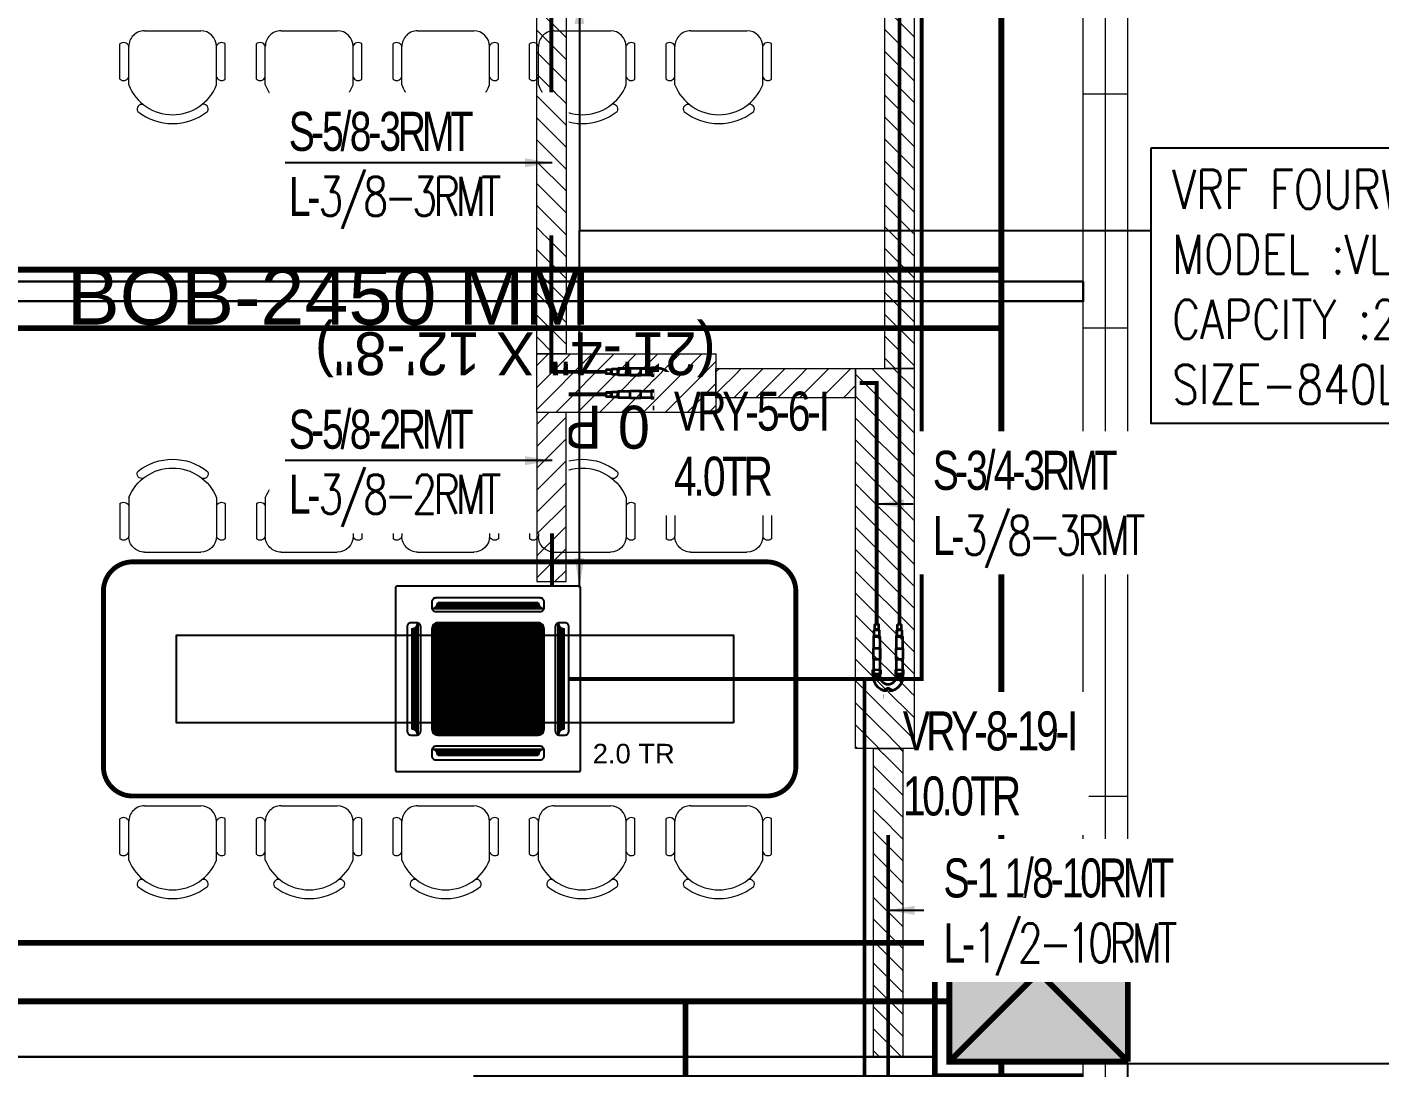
# Model space of a CAD drawing. Header units: millimetres. Extents: x 148480 to 578986, y 39883 to 155062.
# Drawn here: x 243774 to 250709, y 91460 to 96793 of the extents above; entities that cross this region are included whole.
import ezdxf

# ---------------------------------------------------------------- set-up
doc = ezdxf.new("R2010")
doc.units = ezdxf.units.MM
for name, pattern in [('CENTER', [2, 1.25, -0.25, 0.25, -0.25]), ('CONTINOUS', [0]), ('HIDDEN', [0.375, 0.25, -0.125])]:
    doc.linetypes.add(name, pattern=pattern)
for name, color, linetype in [('001-TEXT', 250, 'Continuous'), ('AC-RA-DIFFUSER', 6, 'Continuous'), ('CEN', 252, 'CENTER'), ('Hatch 01_UC', 7, 'Continuous'), ('HVAC TEXT', 7, 'Continuous'), ('I - MODULAR', 44, 'Continuous'), ('Layer2', 4, 'Continuous'), ('Layer4', 6, 'Continuous'), ('M HVAC DRAIN PIPE', 30, 'Continuous'), ('M-HVAC SPIRAL DUCT', 4, 'Continuous'), ('M-HVAC VRV PIPE', 4, 'Continuous'), ('M-HVAC-SUPPLY AIR DUCT', 4, 'Continuous'), ('M-HVAC-TEXT', 7, 'Continuous'), ('PCE-HVACTEXT', 7, 'Continuous')]:
    doc.layers.add(name, color=color, linetype=linetype)
for name, color, linetype, lineweight in [('AI-FURN', 7, 'Continuous', 20), ('CB-AC CABLE TRAY', 213, 'Continuous', 15), ('I-PART-GYP', 6, 'Continuous', 30), ('ID-FURNITURE', 54, 'Continuous', 15), ('M-HVAC-CASSETTE UNIT', 7, 'Continuous', 18), ('P-PIPE-IDEN', 7, 'Continuous', 9), ('vrv text', 90, 'Continuous', 30)]:
    doc.layers.add(name, color=color, linetype=linetype, lineweight=lineweight)
doc.layers.add('glass', color=7, linetype='Continuous', lineweight=0, true_color=0x0000d6)
doc.styles.add('Arial_2', font='arial.ttf', dxfattribs={"height": 75})
doc.styles.add('Arial_3', font='arial.ttf', dxfattribs={"height": 20.669291})
doc.styles.add('Herbalife_Third Floor - Furniture Layout - 210201$0$CG', font='GOTHIC.TTF')
doc.styles.add('R', font='romans.shx')
doc.styles.add('ROMAND', font='romand__.ttf')
doc.styles.add('romans', font='stylu.ttf', dxfattribs={"height": 125})
doc.styles.add('rs', font='romans.shx', dxfattribs={"width": 0.75})
doc.styles.add('VIJETH', font='swiss.ttf')
doc.dimstyles.new('GLAZ ALU', dxfattribs={"dimscale": 100, "dimtxt": 2, "dimasz": 1.4, "dimexe": 0.8, "dimexo": 0.8, "dimgap": 0.75, "dimtad": 1, "dimdec": 0, "dimzin": 0, "dimdsep": 46, "dimtxsty": 'rs', "dimcen": 0.09, "dimclrd": 8, "dimclre": 8, "dimclrt": 2, "dimadec": 0, "dimazin": 0, "dimtfac": 1, "dimtdec": 0, "dimtmove": 0, "dimatfit": 3, "dimfxl": 1, "dimtolj": 1, "dimtzin": 0, "dimarcsym": 0})
doc.dimstyles.new('Vayucon', dxfattribs={"dimtxt": 200, "dimasz": 150, "dimexe": 0, "dimexo": 0, "dimgap": 9e-05, "dimtad": 1, "dimdec": 0, "dimrnd": 5, "dimzin": 0, "dimdsep": 46, "dimtxsty": 'ROMAND', "dimcen": 90, "dimclrd": 42, "dimclre": 8, "dimclrt": 7, "dimadec": 0, "dimazin": 0, "dimtfac": 1, "dimtdec": 0, "dimtofl": 0, "dimtmove": 1, "dimatfit": 0, "dimfxl": 1, "dimtolj": 1, "dimtzin": 0, "dimarcsym": 0})

# ---------------------------------------------------------------- blocks, each defined once
blk = doc.blocks.new('CHAIR 13')
at = {"layer": 'ID-FURNITURE', "color": 8}
for p, q in [((-277.9, 225), (-81, 225)), ((-248.5, 270), (-67.5, 270)), ((0, 144), (0, -144)), ((-277.9, -225), (-81, -225)), ((-248.5, -270), (-67.5, -270))]:
    blk.add_line(p, q, dxfattribs=at)
for centre, radius, start, end in [((-188.7, 0), 242, 111.63139, 248.36861), ((-226.6, 251.5), 28.6, 139.80348, 247.85849), ((-81, 144), 81, 360, 90), ((-89.4, 251.5), 28.6, 292.14151, 40.19652), ((-188.7, 0), 287, 141.456, 218.544), ((-401.1, 158.4), 23.7, 339.0298, 121.3377), ((-400.8, -158.6), 23.7, 238.6623, 20.9702), ((-81, -144), 81, 270, 360), ((-226.6, -251.5), 28.6, 112.14151, 220.19652), ((-89.4, -251.5), 28.6, 319.80348, 67.85849)]:
    blk.add_arc(centre, radius, start, end, dxfattribs=at)
blk = doc.blocks.new('*U185')
at = {"layer": 'AI-FURN', "rotation": 90}
blk.add_blockref('CHAIR 13', (4.7, 0), dxfattribs=at)
blk = doc.blocks.new('GFC1')
at = {"layer": 'Hatch 01_UC', "linetype": 'Continuous'}
h = blk.add_hatch(color=8, dxfattribs=at)
h.dxf.hatch_style = 1
h.paths.add_polyline_path([(322049.7, 92478.3), (321134.7, 92478.3), (321134.7, 93393.3), (322049.7, 93393.3)])
at = {"layer": 'CEN', "color": 8, "linetype": 'HIDDEN', "lineweight": 0, "ltscale": 1500}
for p, q in [((321400.9, 93394.2), (321400.9, 99820.7)), ((321400.9, 96536.7), (315644.3, 96536.7)), ((321400.9, 96236.7), (315644.3, 96236.7)), ((321136.8, 93086.7), (312279.1, 93086.7)), ((321136.8, 92786.7), (312279.1, 92786.7)), ((321400.9, 85175.6), (321400.9, 92479.2))]:
    blk.add_line(p, q, dxfattribs=at)
at = {"layer": 'CEN', "color": 8, "linetype": 'Continuous', "lineweight": 0}
for p, q in [((321134.7, 92478.3), (321134.7, 93393.3)), ((322049.7, 93393.3), (321134.7, 92478.3)), ((321134.7, 93393.3), (322049.7, 92478.3)), ((321134.7, 93393.3), (322049.7, 93393.3)), ((321134.7, 92478.3), (321134.7, 93393.3)), ((322049.7, 93393.3), (321134.7, 92478.3)), ((321134.7, 93393.3), (322049.7, 92478.3)), ((321134.7, 93393.3), (322049.7, 93393.3)), ((322049.7, 93393.3), (322049.7, 92478.3)), ((322049.7, 93393.3), (322049.7, 92478.3)), ((322049.7, 92478.3), (321134.7, 92478.3)), ((322049.7, 92478.3), (321134.7, 92478.3))]:
    blk.add_line(p, q, dxfattribs=at)
for points in [[(321820.9, 92403.3), (321059.7, 92403.3), (321059.7, 93468.3), (321820.9, 93468.3)], [(321820.9, 92478.3), (321134.7, 92478.3), (321134.7, 93393.3), (321820.9, 93393.3)]]:
    blk.add_lwpolyline(points, dxfattribs=at)
at = {"layer": 'CEN', "color": 8, "linetype": 'HIDDEN', "lineweight": 0, "ltscale": 1500}
blk.add_lwpolyline([(319782.2, 92786.7), (319782.2, 91127.1), (321400.9, 91127.1)], dxfattribs=at)
at = {"layer": 'glass', "color": 8, "linetype": 'Continuous'}
for p, q in [((321820.9, 93393.3), (321820.9, 99836.4)), ((321935.3, 93393.3), (321935.3, 99836.4)), ((321935.3, 93393.3), (321935.3, 99836.4)), ((322049.7, 93393.3), (322049.7, 99836.4)), ((322049.7, 97436.4), (321820.9, 97436.4)), ((322049.7, 96236.4), (321820.9, 96236.4)), ((322049.7, 95036.4), (321820.9, 95036.4)), ((322049.7, 93836.4), (321820.9, 93836.4)), ((321820.9, 83582.5), (321820.9, 92478.3)), ((321935.3, 83582.5), (321935.3, 92478.3)), ((322049.7, 83582.5), (322049.7, 92478.3))]:
    blk.add_line(p, q, dxfattribs=at)
at = {"layer": 'I - MODULAR', "color": 8, "const_width": 25}
blk.add_lwpolyline([(320197.4, 93839.1), (316947.9, 93839.1, -0.414214), (316797.9, 93989.1), (316797.9, 94889.1, -0.414214), (316947.9, 95039.1), (320197.4, 95039.1, -0.414214), (320347.4, 94889.1), (320347.4, 93989.1, -0.414214)], format="xyb", close=True, dxfattribs=at)
at = {"layer": 'I - MODULAR', "color": 8}
blk.add_lwpolyline([(320028, 94214.1), (317172.9, 94214.1), (317172.9, 94664.1), (320028, 94664.1)], close=True, dxfattribs=at)
at = {"layer": 'I-PART-GYP', "color": 8, "linetype": 'CONTINOUS'}
blk.add_lwpolyline([(321820.9, 96474.9), (315325.9, 96474.9), (315325.9, 96374.9), (321820.9, 96374.9)], close=True, dxfattribs=at)
blk.add_lwpolyline([(315325.9, 92503.3), (321059.7, 92503.3), (321059.7, 92403.3), (318695.9, 92403.3)], dxfattribs=at)
at = {"layer": 'ID-FURNITURE', "color": 8, "rotation": 359.9999999999999}
for p in [(317147.9, 97760.7), (317847.9, 97760.7), (318547.9, 97760.7), (319247.9, 97760.7), (319947.9, 97760.7), (317147.9, 93789.1), (317847.9, 93789.1), (318547.9, 93789.1), (319247.9, 93789.1), (319947.9, 93789.1)]:
    blk.add_blockref('*U185', p, dxfattribs=at)
at = {"layer": 'ID-FURNITURE', "color": 8, "xscale": -1, "rotation": 180}
for p in [(317147.9, 95089.1), (317847.9, 95089.1), (318547.9, 95089.1), (319247.9, 95089.1), (319947.9, 95089.1)]:
    blk.add_blockref('*U185', p, dxfattribs=at)
at = {"layer": '001-TEXT', "color": 8, "style": 'Herbalife_Third Floor - Furniture Layout - 210201$0$CG'}
for s, p in [('(21\'-4" X 12\'-8")', (319936.6, 96215.6)), ('10 PAX  M.R', (319762.6, 95839.2))]:
    blk.add_text(s, height=220, rotation=180, dxfattribs=at).set_placement(p)
blk = doc.blocks.new('BEAM')
at = {"layer": 'CEN', "color": 11, "linetype": 'HIDDEN', "lineweight": 0, "ltscale": 1500, "const_width": 30}
for points in [[(381400.9, 93394.2), (381400.9, 99820.7)], [(381400.9, 96536.7), (375644.3, 96536.7)], [(381400.9, 96236.7), (375644.3, 96236.7)], [(381136.8, 93086.7), (372279.1, 93086.7)], [(381136.8, 92786.7), (372279.1, 92786.7)], [(379782.2, 92786.7), (379782.2, 91127.1), (381400.9, 91127.1)], [(381400.9, 85175.6), (381400.9, 92479.2)]]:
    blk.add_lwpolyline(points, dxfattribs=at)
at = {"layer": 'CEN', "color": 11, "linetype": 'Continuous', "lineweight": 0, "const_width": 30}
for points in [[(381820.9, 92403.3), (381059.7, 92403.3), (381059.7, 93468.3), (381820.9, 93468.3)], [(381820.9, 92478.3), (381134.7, 92478.3), (381134.7, 93393.3), (381820.9, 93393.3)], [(381134.7, 93393.3), (382049.7, 93393.3)], [(381134.7, 93393.3), (382049.7, 92478.3)], [(382049.7, 93393.3), (381134.7, 92478.3)], [(381134.7, 92478.3), (381134.7, 93393.3)], [(381134.7, 93393.3), (382049.7, 93393.3)], [(381134.7, 93393.3), (382049.7, 92478.3)], [(382049.7, 93393.3), (381134.7, 92478.3)], [(381134.7, 92478.3), (381134.7, 93393.3)], [(382049.7, 93393.3), (382049.7, 92478.3)], [(382049.7, 93393.3), (382049.7, 92478.3)], [(382049.7, 92478.3), (381134.7, 92478.3)], [(382049.7, 92478.3), (381134.7, 92478.3)]]:
    blk.add_lwpolyline(points, dxfattribs=at)
at = {"layer": 'CEN', "color": 11, "linetype": 'Continuous', "insert": (376610.8, 96545.4), "char_height": 290.461, "width": 3219.887, "attachment_point": 1, "style": 'R'}
blk.add_mtext('{\\fArial|b0|i0|c0|p34;BOB-2450 MM}', dxfattribs=at)
blk = doc.blocks.new('BEE')
at = {"layer": 'M-HVAC VRV PIPE', "linetype": 'Continuous'}
blk.add_blockref('BEAM', (0, 0), dxfattribs=at)
blk = doc.blocks.new('DLC - All Capacities')
at = {"color": 62}
for p, q in [((286.9, 360), (-286.9, 360)), ((270.9, 365), (-270.9, 365)), ((265.1, 370), (-265.1, 370)), ((261.5, 375), (-261.5, 375)), ((259.2, 380), (-259.2, 380)), ((257.5, 385), (-257.9, 385)), ((257.5, 390), (-257.5, 390)), ((-360, 286.9), (-360, -286.9)), ((360, -286.9), (360, 286.9)), ((-390, 257.5), (-390, -257.5)), ((-385, 257.5), (-385, -257.9)), ((-380, 259.2), (-380, -259.2)), ((-375, 261.5), (-375, -261.5)), ((-370, 265.1), (-370, -265.1)), ((-365, 270.9), (-365, -270.9)), ((365, -270.9), (365, 270.9)), ((370, -265.1), (370, 265.1)), ((375, -261.5), (375, 261.5)), ((380, -259.2), (380, 259.2)), ((385, -257.5), (385, 257.9)), ((390, -257.5), (390, 257.5)), ((-286.9, -360), (286.9, -360)), ((-270.9, -365), (270.9, -365)), ((-265.1, -370), (265.1, -370)), ((-261.5, -375), (261.5, -375)), ((-259.2, -380), (259.2, -380)), ((-257.5, -385), (257.9, -385)), ((-257.5, -390), (257.5, -390))]:
    blk.add_line(p, q, dxfattribs=at)
at = {"color": 4}
for p, q in [((-277.5, -279.9), (-277.5, 279.9)), ((-274.5, -282.2), (-274.5, 282.2))]:
    blk.add_line(p, q, dxfattribs=at)
for points in [[(-465, -475), (465, -475, 0.414214), (475, -465), (475, 465, 0.414214), (465, 475), (-465, 475, 0.414214), (-475, 465), (-475, -465, 0.414214)], [(-287.5, 395), (-287.5, 365, 0.414214), (-267.5, 345), (267.5, 345, 0.414214), (287.5, 365), (287.5, 395, 0.414214), (267.5, 415), (-267.5, 415, 0.414214)], [(-395, -287.5), (-365, -287.5, 0.414214), (-345, -267.5), (-345, 267.5, 0.414214), (-365, 287.5), (-395, 287.5, 0.414214), (-415, 267.5), (-415, -267.5, 0.414214)], [(-257.5, -287.5), (257.5, -287.5, 0.414214), (287.5, -257.5), (287.5, 257.5, 0.414214), (257.5, 287.5), (-257.5, 287.5, 0.414214), (-287.5, 257.5), (-287.5, -257.5, 0.414214)], [(395, 287.5), (365, 287.5, 0.414214), (345, 267.5), (345, -267.5, 0.414214), (365, -287.5), (395, -287.5, 0.414214), (415, -267.5), (415, 267.5, 0.414214)], [(287.5, -395), (287.5, -365, 0.414214), (267.5, -345), (-267.5, -345, 0.414214), (-287.5, -365), (-287.5, -395, 0.414214), (-267.5, -415), (267.5, -415, 0.414214)]]:
    blk.add_lwpolyline(points, format="xyb", close=True, dxfattribs=at)
for points in [[(-277.5, -279.9), (-277.5, 279.9)], [(-274.5, 282.2), (-274.5, -282.2)], [(-267.5, -285.8), (-267.5, 285.8)], [(-264.5, 286.7), (-264.5, -286.7)], [(262.5, -287.1), (262.5, 287.1)], [(265.5, 286.4), (265.5, -286.4)], [(272.5, -283.5), (272.5, 283.5)], [(275.5, 281.5), (275.5, -281.5)]]:
    blk.add_lwpolyline(points, dxfattribs=at)
for points in [[(-257.5, 287.5), (-254.5, 287.5), (-254.5, -287.5), (-257.5, -287.5)], [(-247.5, 287.5), (-244.5, 287.5), (-244.5, -287.5), (-247.5, -287.5)], [(-237.5, 287.5), (-234.5, 287.5), (-234.5, -287.5), (-237.5, -287.5)], [(-227.5, 287.5), (-224.5, 287.5), (-224.5, -287.5), (-227.5, -287.5)], [(-217.5, 287.5), (-214.5, 287.5), (-214.5, -287.5), (-217.5, -287.5)], [(-207.5, 287.5), (-204.5, 287.5), (-204.5, -287.5), (-207.5, -287.5)], [(-197.5, 287.5), (-194.5, 287.5), (-194.5, -287.5), (-197.5, -287.5)], [(-187.5, 287.5), (-184.5, 287.5), (-184.5, -287.5), (-187.5, -287.5)], [(-177.5, 287.5), (-174.5, 287.5), (-174.5, -287.5), (-177.5, -287.5)], [(-167.5, 287.5), (-164.5, 287.5), (-164.5, -287.5), (-167.5, -287.5)], [(-157.5, 287.5), (-154.5, 287.5), (-154.5, -287.5), (-157.5, -287.5)], [(-147.5, 287.5), (-144.5, 287.5), (-144.5, -287.5), (-147.5, -287.5)], [(-137.5, 287.5), (-134.5, 287.5), (-134.5, -287.5), (-137.5, -287.5)], [(-127.5, 287.5), (-124.5, 287.5), (-124.5, -287.5), (-127.5, -287.5)], [(-117.5, 287.5), (-114.5, 287.5), (-114.5, -287.5), (-117.5, -287.5)], [(-107.5, 287.5), (-104.5, 287.5), (-104.5, -287.5), (-107.5, -287.5)], [(-97.5, 287.5), (-94.5, 287.5), (-94.5, -287.5), (-97.5, -287.5)], [(-87.5, 287.5), (-84.5, 287.5), (-84.5, -287.5), (-87.5, -287.5)], [(-77.5, 287.5), (-74.5, 287.5), (-74.5, -287.5), (-77.5, -287.5)], [(-67.5, 287.5), (-64.5, 287.5), (-64.5, -287.5), (-67.5, -287.5)], [(-57.5, 287.5), (-54.5, 287.5), (-54.5, -287.5), (-57.5, -287.5)], [(-47.5, 287.5), (-44.5, 287.5), (-44.5, -287.5), (-47.5, -287.5)], [(-37.5, 287.5), (-34.5, 287.5), (-34.5, -287.5), (-37.5, -287.5)], [(-27.5, 287.5), (-24.5, 287.5), (-24.5, -287.5), (-27.5, -287.5)], [(-17.5, 287.5), (-14.5, 287.5), (-14.5, -287.5), (-17.5, -287.5)], [(-7.5, 287.5), (-4.5, 287.5), (-4.5, -287.5), (-7.5, -287.5)], [(2.5, 287.5), (5.5, 287.5), (5.5, -287.5), (2.5, -287.5)], [(12.5, 287.5), (15.5, 287.5), (15.5, -287.5), (12.5, -287.5)], [(22.5, 287.5), (25.5, 287.5), (25.5, -287.5), (22.5, -287.5)], [(32.5, 287.5), (35.5, 287.5), (35.5, -287.5), (32.5, -287.5)], [(42.5, 287.5), (45.5, 287.5), (45.5, -287.5), (42.5, -287.5)], [(52.5, 287.5), (55.5, 287.5), (55.5, -287.5), (52.5, -287.5)], [(62.5, 287.5), (65.5, 287.5), (65.5, -287.5), (62.5, -287.5)], [(72.5, 287.5), (75.5, 287.5), (75.5, -287.5), (72.5, -287.5)], [(82.5, 287.5), (85.5, 287.5), (85.5, -287.5), (82.5, -287.5)], [(92.5, 287.5), (95.5, 287.5), (95.5, -287.5), (92.5, -287.5)], [(102.5, 287.5), (105.5, 287.5), (105.5, -287.5), (102.5, -287.5)], [(112.5, 287.5), (115.5, 287.5), (115.5, -287.5), (112.5, -287.5)], [(122.5, 287.5), (125.5, 287.5), (125.5, -287.5), (122.5, -287.5)], [(132.5, 287.5), (135.5, 287.5), (135.5, -287.5), (132.5, -287.5)], [(142.5, 287.5), (145.5, 287.5), (145.5, -287.5), (142.5, -287.5)], [(152.5, 287.5), (155.5, 287.5), (155.5, -287.5), (152.5, -287.5)], [(162.5, 287.5), (165.5, 287.5), (165.5, -287.5), (162.5, -287.5)], [(172.5, 287.5), (175.5, 287.5), (175.5, -287.5), (172.5, -287.5)], [(182.5, 287.5), (185.5, 287.5), (185.5, -287.5), (182.5, -287.5)], [(192.5, 287.5), (195.5, 287.5), (195.5, -287.5), (192.5, -287.5)], [(202.5, 287.5), (205.5, 287.5), (205.5, -287.5), (202.5, -287.5)], [(212.5, 287.5), (215.5, 287.5), (215.5, -287.5), (212.5, -287.5)], [(222.5, 287.5), (225.5, 287.5), (225.5, -287.5), (222.5, -287.5)], [(232.5, 287.5), (235.5, 287.5), (235.5, -287.5), (232.5, -287.5)], [(242.5, 287.5), (245.5, 287.5), (245.5, -287.5), (242.5, -287.5)], [(252.5, 287.5), (255.5, 287.5), (255.5, -287.5), (252.5, -287.5)]]:
    blk.add_lwpolyline(points, close=True, dxfattribs=at)
at = {"color": 62}
for centre, start, end in [((-287.5, 390), 271.21301, 0.01284), ((287.5, 390), 179.98716, 268.78699), ((-390, 287.5), 269.98716, 358.78699), ((390, 287.5), 181.21301, 270.01284), ((-390, -287.5), 1.21301, 90.01284), ((390, -287.5), 89.98716, 178.78699), ((-287.5, -390), 359.98716, 88.78699), ((287.5, -390), 91.21301, 180.01284)]:
    blk.add_arc(centre, 30, start, end, dxfattribs=at)
blk = doc.blocks.new('zw$4E06')
at = {"layer": 'vrv text'}
for points in [[(-121.1, 47.1), (-125.2, 47.1, 0.219765), (-200.2, 8.6), (-201.3, 7.2), (-202.6, 5.5), (-203.7, 4), (-204.8, 2.4, 0.042815), (-212.3, -11.4), (-213.2, -13.1), (-214, -14.9), (-214.7, -16.9), (-215.5, -18.7), (-216, -20.6), (-216.2, -21.1), (-216.5, -21.9), (-216.8, -22.4), (-217.1, -23), (-217.3, -23.6), (-218.4, -25.2), (-218.7, -25.5), (-219.1, -26.1), (-219.7, -26.5), (-220.2, -27), (-220.4, -27.4), (-221, -27.8), (-221.5, -28.3), (-222.1, -28.5), (-222.4, -28.9), (-223, -29.2), (-223.6, -29.4)], [(-121.1, 50.2), (-123.4, 50.2, 0.309599), (-218.4, -17.7), (-219.1, -19.5)], [(-121.1, 3.6), (-124.1, 3.6, 0.392074), (-177.9, -51.8), (-178.1, -53.3), (-177.9, -54.6, 0.393328), (-124.1, -110.1), (-121.1, -110.1)], [(-121.1, 0.5), (-122.6, 0.5), (-123.9, 0.4, 0.390764), (-175, -51.8), (-175, -54.6, 0.390298), (-123.9, -107), (-121.1, -107)], [(-231.4, -31.6), (-231.1, -31.8, 0.021844), (-210.1, -47.1), (-199.6, -53.3), (-205.4, -43)], [(-205.4, -63.6), (-199.6, -53.3), (-210, -59.8, 0.03043), (-231.1, -74.8), (-231.4, -75)], [(-121.1, -153.7), (-123.2, -153.7, -0.308139), (-215.5, -87.9), (-216, -86), (-216.2, -85.3), (-216.5, -84.9), (-216.8, -84.2), (-217.1, -83.6), (-217.3, -83.1), (-217.7, -82.6), (-218, -82), (-218.4, -81.6), (-218.7, -81.1), (-219.1, -80.5), (-219.7, -80.2), (-220.2, -79.8), (-220.4, -79.2), (-221, -78.7), (-221.5, -78.5), (-222.1, -78.1), (-222.4, -77.6, 0.112916), (-230.1, -75.2), (-230.7, -75), (-231.4, -75)], [(-121.1, -156.8), (-123.4, -156.8, -0.307918), (-218.4, -89), (-219.1, -87.1), (-219.1, -86.6), (-219.3, -86), (-219.7, -85.7), (-219.9, -85.1), (-220.2, -84.8), (-220.2, -84.2), (-220.6, -83.8), (-221, -83.5), (-221.2, -82.9), (-221.5, -82.7), (-221.9, -82.2), (-222.3, -81.8), (-222.6, -81.6), (-223, -81.3), (-223.3, -80.9), (-223.7, -80.7), (-224.3, -80.3), (-224.6, -80), (-225.2, -79.8), (-225.4, -79.6), (-225.9, -79.4), (-226.5, -79.2), (-226.8, -79), (-227.4, -78.7), (-228.5, -78.7), (-228.9, -78.5), (-229.4, -78.3), (-230.4, -78.3), (-230.9, -78.1), (-231.4, -78.1)]]:
    blk.add_lwpolyline(points, format="xyb", dxfattribs=at)
for points in [[(-206.3, -0.2), (-208.7, 2)], [(-202.4, 5.5), (-204.6, 7.7)], [(-198.3, 10.7), (-200.6, 13.1)], [(-193.9, 15.8), (-196, 17.8)], [(-189.2, 20.4), (-191.4, 22.8)], [(-184, 24.8), (-186.4, 27.2)], [(-178.9, 28.9), (-181.1, 31.2)], [(-173, 32.5), (-175.2, 34.8)], [(-167.1, 36), (-169.3, 38.2)], [(-160.7, 38.8), (-163.1, 41.3)], [(-153.9, 41.7), (-156.3, 43.9)], [(-146.7, 43.7), (-149.1, 46.3)], [(-139, 45.4), (-141.6, 48.1)], [(-130.5, 46.5), (-133.4, 49.4)], [(-130.5, -0.5), (-133.3, 2.2)], [(-122.1, 0.4), (-125, 3.5)], [(-121.7, 47.1), (-124.8, 50.2)], [(-76.5, 50.2), (-76.5, 53.3), (-103.7, 53.3), (-109, 50.2), (-121.1, 50.2)], [(-102.8, 50.2), (-108.1, 47.1), (-121.1, 47.1)], [(-121.1, 3.5), (-121.1, 47.1)], [(-121.1, 3.5), (-108.1, 3.5), (-102.8, 0.4), (-76.5, 0.4), (-76.5, -2.8), (-103.7, -2.8), (-109, 0.4), (-121.1, 0.4)], [(-112.7, 0.4), (-115.8, 3.5)], [(-112.1, 47.1), (-115.3, 50.2)], [(-108.1, 3.5), (-108.1, 47.1)], [(-104.8, 49.1), (-107, 51.3)], [(-100, -2.8), (-103.9, 0.9)], [(-103, 1.7), (-103, 48.5)], [(-102.8, 50.2), (-102.8, 39.7)], [(-76.5, 0.4), (-76.5, 50.2), (-102.8, 50.2), (-102.8, 0.4)], [(-102.8, 47.2), (-102.8, 0.2)], [(-102.8, 45.4), (-102.8, 2.7)], [(-102.6, 48.4), (-5, 48.4), (-2.6, 50), (0, 50)], [(-102.6, 1.5), (-102.6, 48.4)], [(0.2, 47.2), (-1.8, 47.2), (-4.2, 45.9), (-102.6, 45.9)], [(-4.2, 45.9), (-4.2, 4.2), (-102.6, 4.2)], [(0, 0), (-2.6, 0), (-5, 1.5), (-102.6, 1.5)], [(-96.5, 50.2), (-99.6, 53.3)], [(-90.8, -2.8), (-93.9, 0.4)], [(-87.1, 50.2), (-90.3, 53.3)], [(-81.2, -2.8), (-84.4, 0.4)], [(-77.8, 50.2), (-80.9, 53.3)], [(-76.5, 50.2), (-76.5, 39.7)], [(-25.5, 45.9), (-33.3, 45.9)], [(-25.5, 4.2), (-33.3, 4.2)], [(-4.2, 4.2), (-1.8, 2.7)], [(-1.8, 47.2), (-1.8, 2.7), (0, 2.7)], [(151.5, 48.4), (72.8, 48.4), (70.2, 50), (-0.9, 50)], [(69.7, 2.7), (-0.7, 2.7)], [(0, 47.2), (69.7, 47.2), (71.9, 45.9), (150.7, 45.9), (157.9, 41.6), (196.1, 41.6), (203.3, 37.7), (203.3, 12.7), (196.1, 8.5), (157.9, 8.5), (150.7, 4.2), (71.9, 4.2), (69.7, 2.7)], [(0, 0), (70.2, 0)], [(69.7, 47.2), (69.7, 2.7)], [(70.2, 0), (72.8, 1.5), (151.5, 1.5), (158.7, 5.7), (196.1, 5.7), (203.3, 9.9), (235.9, 9.9), (235.9, 40.3), (203.3, 40.3), (196.1, 44.3)], [(71.9, 45.9), (71.9, 4.2)], [(93.4, 45.9), (101.1, 45.9)], [(93.4, 4.2), (101.1, 4.2)], [(150.7, 45.9), (150.7, 4.2)], [(158.7, 44.3), (151.5, 48.4)], [(157.9, 41.6), (157.9, 8.5)], [(196.1, 44.3), (158.7, 44.3)], [(196.1, 41.6), (196.1, 8.5)], [(203.3, 37.7), (235.9, 37.7)], [(203.3, 12.7), (235.9, 12.7)], [(-500.2, -74.1), (-500.2, -32.3), (-507.4, -36.8), (-545.4, -36.8), (-545.4, -34)], [(-545.4, -34), (-507.9, -34)], [(-545.4, -36.8), (-545.4, -69.9)], [(-545.4, -69.9), (-507.4, -69.9), (-500.2, -74.1), (-421.4, -74.1)], [(-545.4, -72.6), (-545.4, -69.9)], [(-507.9, -72.6), (-545.4, -72.6)], [(-507.9, -34), (-500.8, -29.8)], [(-500.8, -76.8), (-507.9, -72.6)], [(-507.4, -36.8), (-507.4, -69.9)], [(-500.8, -29.8), (-422.1, -29.8)], [(-422.1, -76.8), (-500.8, -76.8)], [(-349.3, -31.1), (-419, -31.1), (-421.4, -32.3), (-500.2, -32.3)], [(-442.7, -32.3), (-450.4, -32.3)], [(-442.7, -74.1), (-450.4, -74.1)], [(-422.1, -29.8), (-419.5, -28.3)], [(-419.5, -78.1), (-422.1, -76.8)], [(-421.4, -32.3), (-421.4, -74.1), (-419, -75.6)], [(-419.5, -28.3), (-348.4, -28.3)], [(-349.3, -78.1), (-419.5, -78.1)], [(-419, -31.1), (-419, -75.6), (-348.5, -75.6)], [(-349.5, -31.1), (-347.5, -31.1), (-345.2, -32.3), (-246.7, -32.3)], [(-246.7, -29.8), (-344.3, -29.8), (-346.9, -28.3), (-349.3, -28.3)], [(-347.5, -31.1), (-347.5, -75.6), (-349.3, -75.6)], [(-349.3, -78.1), (-346.9, -78.1)], [(-345.2, -74.1), (-347.5, -75.6)], [(-346.9, -78.1), (-344.3, -76.8)], [(-345.2, -32.3), (-345.2, -74.1), (-246.7, -74.1)], [(-344.3, -76.8), (-246.7, -76.8)], [(-323.7, -32.3), (-316, -32.3)], [(-323.7, -74.1), (-316, -74.1)], [(-240.6, -28.5), (-246.2, -25.2), (-273.2, -25.2), (-273.2, -28.5), (-246.9, -28.5), (-241.6, -31.6)], [(-272.1, -28.5), (-273.2, -27.4)], [(-273.2, -28.5), (-273.2, -41)], [(-273.2, -78.1), (-273.2, -28.5)], [(-231.4, -75), (-241.6, -75), (-246.9, -78.1), (-273.2, -78.1), (-273.2, -81.4), (-246.2, -81.4), (-240.6, -78.1), (-231.4, -78.1)], [(-266.4, -81.4), (-269.3, -78.1)], [(-262.7, -28.5), (-265.8, -25.2)], [(-256.8, -81.4), (-259.9, -78.1)], [(-253.1, -28.5), (-256.4, -25.2)], [(-247.4, -81.4), (-250.6, -78.1)], [(-240.8, -31.6), (-247.1, -25.2)], [(-246.9, -75.6), (-246.9, -28.3), (-246.9, -75.6)], [(-246.9, -28.5), (-246.9, -41)], [(-246.9, -78.1), (-246.9, -28.5)], [(-246.7, -76.7), (-246.7, -29.8)], [(-246.7, -76.8), (-246.7, -29.8)], [(-241, -78.5), (-243.2, -76.1)], [(-241.6, -75), (-241.6, -31.6)], [(-241.6, -31.6), (-231.4, -31.6)], [(-240.6, -28.5), (-231.4, -28.5)], [(-231.6, -78.1), (-235, -75)], [(-231.3, -31.6), (-234.4, -28.5)], [(-231.4, -28.5), (-229.8, -28.5), (-229.4, -28.3), (-228.9, -28.3), (-228.5, -28.1), (-227.8, -27.9), (-227.4, -27.8), (-226.8, -27.6), (-226.5, -27.4), (-225.9, -27.4), (-225.4, -27), (-225.2, -26.8), (-224.6, -26.5), (-224.3, -26.3), (-223.7, -26.1), (-223, -25.4), (-222.6, -25.2), (-222.3, -24.6), (-221.9, -24.3), (-221.5, -24.1), (-221.2, -23.6), (-221, -23.2), (-220.6, -22.8), (-220.2, -22.3), (-220.2, -22.1), (-219.9, -21.5), (-219.7, -21.1), (-219.3, -20.6), (-219.1, -20), (-219.1, -19.7)], [(-228.9, -31.4), (-229.6, -31.6), (-231.4, -31.6)], [(-223.9, -29.6), (-226.1, -27.4)], [(-217.3, -83.3), (-223.3, -77.2)], [(-218.6, -25.4), (-221, -23.2)], [(-215.5, -19), (-218, -16.8)], [(-216, -21), (-216, -20.6)], [(-216, -86), (-216, -85.8)], [(-212.9, -12.5), (-215.1, -10.1)], [(-209.7, -6.3), (-211.9, -3.9)], [(-174.5, -60.1), (-177.9, -56.6)], [(-174.8, -50.4), (-177.6, -47.6)], [(-173.7, -42.1), (-176.3, -39.5)], [(-171.1, -73), (-176.1, -68)], [(-171.7, -34.8), (-174.1, -32.3)], [(-168.8, -28.3), (-171, -25.9)], [(-153.1, -100.4), (-168, -85.3)], [(-165.1, -22.4), (-167.5, -20.2)], [(-160.9, -17.3), (-163.3, -15.1)], [(-156.3, -12.7), (-158.3, -10.5)], [(-150.7, -8.5), (-153.1, -6.3)], [(-144.7, -5.1), (-147.1, -2.8)], [(-138.3, -2.4), (-140.6, 0)], [(-210, -99.8), (-216.5, -93.4)], [(-183.3, -136.2), (-204.1, -115.4)], [(-161.2, -148.9), (-167.7, -142.3)], [(-146.9, -153.5), (-151.5, -148.9)], [(-135.3, -155.9), (-139, -152)], [(-124.8, -156.8), (-128.1, -153.3)], [(-124.7, -110.1), (-127.9, -106.6)], [(-76.5, -107), (-76.5, -103.9), (-103.7, -103.9), (-109, -107), (-121.1, -107)], [(-121.1, -153.7), (-121.1, -110.1), (-108.1, -110.1), (-102.8, -107), (-76.5, -107)], [(-109, -156.8), (-103.7, -159.9), (-76.5, -159.9), (-76.5, -156.8), (-102.8, -156.8), (-108.1, -153.7), (-121.1, -153.7)], [(-121.1, -156.8), (-109, -156.8)], [(-115.4, -156.8), (-118.4, -153.7)], [(-115.1, -110.1), (-118.2, -107)], [(-102.8, -159.9), (-109.2, -153.7)], [(-106.6, -109.2), (-109, -107)], [(-108.1, -153.7), (-108.1, -110.1)], [(-103, -108.1), (-5.3, -108.1), (-2.9, -106.4), (-0.4, -106.4)], [(-103, -155), (-103, -108.1)], [(-0.2, -109.4), (-2.2, -109.4), (-4.6, -110.5), (-103, -110.5)], [(-4.6, -110.5), (-4.6, -152.4), (-103, -152.4)], [(-5.3, -155), (-103, -155)], [(-102.8, -107), (-102.8, -118.2)], [(-102.8, -156.8), (-102.8, -107)], [(-102.8, -156.8), (-102.8, -109.9)], [(-99.4, -107), (-102.4, -103.9)], [(-93.4, -159.9), (-96.5, -156.8)], [(-90.1, -107), (-93.2, -103.9)], [(-84, -159.9), (-87.1, -156.8)], [(-80.5, -107), (-83.6, -103.9)], [(-76.5, -158.1), (-77.8, -156.8)], [(-76.5, -107), (-76.5, -118.2)], [(-76.5, -156.8), (-76.5, -107)], [(-26.1, -110.5), (-33.6, -110.5)], [(-26.1, -152.4), (-33.6, -152.4)], [(-2.9, -156.5), (-5.3, -155)], [(-4.6, -152.4), (-2.2, -153.7), (-0.4, -153.7)], [(-0.4, -156.5), (-2.9, -156.5)], [(-2.2, -153.7), (-2.2, -109.4)], [(151.1, -108.1), (72.4, -108.1), (69.8, -106.4), (-1.3, -106.4)], [(69.3, -153.7), (-1.1, -153.7)], [(-0.4, -109.4), (69.3, -109.4), (71.5, -110.5), (150.4, -110.5)], [(-0.4, -156.5), (69.8, -156.5)], [(69.3, -109.4), (69.3, -153.7)], [(195.8, -148.2), (157.5, -148.2), (150.4, -152.4), (71.5, -152.4), (69.3, -153.7)], [(69.8, -156.5), (72.4, -155)], [(71.5, -110.5), (71.5, -152.4)], [(72.4, -155), (151.1, -155), (158.3, -150.7), (195.8, -150.7)], [(93, -110.5), (100.7, -110.5)], [(93, -152.4), (100.7, -152.4)], [(150.4, -110.5), (150.4, -152.4)], [(150.4, -110.5), (157.5, -114.9), (195.8, -114.9), (202.9, -118.9), (202.9, -143.9), (195.8, -148.2)], [(158.3, -112.1), (151.1, -108.1)], [(157.5, -114.9), (157.5, -148.2)], [(195.8, -112.1), (158.3, -112.1)], [(195.8, -112.1), (202.9, -116.2), (235.3, -116.2), (235.3, -146.5), (202.9, -146.5), (195.8, -150.7)], [(195.8, -114.9), (195.8, -148.2)], [(202.9, -118.9), (235.3, -118.9)], [(202.9, -143.9), (235.3, -143.9)]]:
    blk.add_lwpolyline(points, dxfattribs=at)
for points in [[(-223.6, -29.4), (-225.2, -30.8), (-226.7, -30.6), (-228.9, -31.4)], [(-205.4, -43), (-209.5, -36), (-212.2, -28.2), (-216, -21)], [(-216, -85.8), (-212.5, -78.4), (-209.1, -70.9), (-205.4, -63.6)]]:
    blk.add_open_spline(points, degree=3, dxfattribs=at)
blk = doc.blocks.new('*U114')
at = {"layer": 'CB-AC CABLE TRAY', "true_color": 0xa953a0}
h = blk.add_hatch(dxfattribs=at)
h.set_pattern_fill('ANSI31', color=215, scale=25)
h.set_pattern_definition([(45, (-899163.27, 1102758.81), (-56.1266008, 56.1266008), [])])
h.paths.add_polyline_path([(-88704.9, -150.4), (-88704.9, -0.4), (-83098.9, -0.4), (-83098.9, -150.4)])
at = {"layer": 'CB-AC CABLE TRAY', "color": 215, "true_color": 0xa953a0}
blk.add_lwpolyline([(-88704.9, -150.4), (-88704.9, -0.4), (-83098.9, -0.4), (-83098.9, -150.4)], close=True, dxfattribs=at)
blk = doc.blocks.new('*U203')
at = {"layer": 'CB-AC CABLE TRAY', "true_color": 0xa953a0}
h = blk.add_hatch(dxfattribs=at)
h.set_pattern_fill('ANSI31', color=215, scale=25)
h.set_pattern_definition([(45, (-902821.98, 1102908.81), (-56.1266008, 56.1266008), [])])
h.paths.add_polyline_path([(-88704.9, -150.4), (-88704.9, 149.6), (-86757.6, 149.6), (-86757.6, -150.4)])
at = {"layer": 'CB-AC CABLE TRAY', "color": 215, "true_color": 0xa953a0}
blk.add_lwpolyline([(-88704.9, -150.4), (-88704.9, 149.6), (-86757.6, 149.6), (-86757.6, -150.4)], close=True, dxfattribs=at)
blk = doc.blocks.new('*U204')
at = {"layer": 'CB-AC CABLE TRAY', "true_color": 0xa953a0}
h = blk.add_hatch(dxfattribs=at)
h.set_pattern_fill('ANSI31', color=215, scale=25)
h.set_pattern_definition([(45, (-904053.45, 1102758.81), (-56.1266008, 56.1266008), [])])
h.paths.add_polyline_path([(-88704.9, -150.4), (-88704.9, -0.4), (-87989.1, -0.4), (-87989.1, -150.4)])
at = {"layer": 'CB-AC CABLE TRAY', "color": 215, "true_color": 0xa953a0}
blk.add_lwpolyline([(-88704.9, -150.4), (-88704.9, -0.4), (-87989.1, -0.4), (-87989.1, -150.4)], close=True, dxfattribs=at)
blk = doc.blocks.new('*U205')
at = {"layer": 'CB-AC CABLE TRAY', "true_color": 0xa953a0}
h = blk.add_hatch(dxfattribs=at)
h.set_pattern_fill('ANSI31', color=215, scale=25)
h.set_pattern_definition([(45, (-903850.63, 1102908.81), (-56.1266008, 56.1266008), [])])
h.paths.add_polyline_path([(-88704.9, -150.4), (-88704.9, 149.6), (-87786.3, 149.6), (-87786.3, -150.4)])
at = {"layer": 'CB-AC CABLE TRAY', "color": 215, "true_color": 0xa953a0}
blk.add_lwpolyline([(-88704.9, -150.4), (-88704.9, 149.6), (-87786.3, 149.6), (-87786.3, -150.4)], close=True, dxfattribs=at)
blk = doc.blocks.new('*U206')
at = {"layer": 'CB-AC CABLE TRAY', "true_color": 0xa953a0}
h = blk.add_hatch(dxfattribs=at)
h.set_pattern_fill('ANSI31', color=215, scale=25)
h.set_pattern_definition([(45, (-902974.92, 1102758.81), (-56.1266008, 56.1266008), [])])
h.paths.add_polyline_path([(-88704.9, -150.4), (-88704.9, -0.4), (-86910.6, -0.4), (-86910.6, -150.4)])
at = {"layer": 'CB-AC CABLE TRAY', "color": 215, "true_color": 0xa953a0}
blk.add_lwpolyline([(-88704.9, -150.4), (-88704.9, -0.4), (-86910.6, -0.4), (-86910.6, -150.4)], close=True, dxfattribs=at)
blk = doc.blocks.new('*U207')
at = {"layer": 'CB-AC CABLE TRAY', "true_color": 0xa953a0}
h = blk.add_hatch(dxfattribs=at)
h.set_pattern_fill('ANSI31', color=215, scale=25)
h.set_pattern_definition([(45, (-903902.12, 1102758.81), (-56.1266008, 56.1266008), [])])
h.paths.add_polyline_path([(-88704.9, -150.4), (-88704.9, -0.4), (-87837.8, -0.4), (-87837.8, -150.4)])
at = {"layer": 'CB-AC CABLE TRAY', "color": 215, "true_color": 0xa953a0}
blk.add_lwpolyline([(-88704.9, -150.4), (-88704.9, -0.4), (-87837.8, -0.4), (-87837.8, -150.4)], close=True, dxfattribs=at)
blk = doc.blocks.new('*U208')
at = {"layer": 'CB-AC CABLE TRAY', "true_color": 0xa953a0}
h = blk.add_hatch(dxfattribs=at)
h.set_pattern_fill('ANSI31', color=215, scale=25)
h.set_pattern_definition([(45, (-903189.59, 1102758.81), (-56.1266008, 56.1266008), [])])
h.paths.add_polyline_path([(-88704.9, -150.4), (-88704.9, -0.4), (-87125.3, -0.4), (-87125.3, -150.4)])
at = {"layer": 'CB-AC CABLE TRAY', "color": 215, "true_color": 0xa953a0}
blk.add_lwpolyline([(-88704.9, -150.4), (-88704.9, -0.4), (-87125.3, -0.4), (-87125.3, -150.4)], close=True, dxfattribs=at)

msp = doc.modelspace()

# ---------------------------------------------------------------- block references
at = {"layer": 'Layer4', "linetype": 'Continuous', "rotation": 360}
msp.add_blockref('GFC1', (-72632.4, -986), dxfattribs=at)

# ---------------------------------------------------------------- next in the draw order: linework, layer by layer
at = {"layer": 'HVAC TEXT'}
for points in [[(249537, 96173.9), (252712.5, 96173.9), (252712.5, 94762.6), (249537, 94762.6)], [(249417.2, 91483.1), (252592.8, 91483.1), (252592.8, 90071.8), (249417.2, 90071.8)]]:
    msp.add_lwpolyline(points, close=True, dxfattribs=at)
at = {"layer": 'M HVAC DRAIN PIPE', "color": 30, "linetype": 'Continuous'}
msp.add_lwpolyline([(248066.9, 93453.1, 20, 20, 0), (248359.7, 93453.1, 20, 20, 0), (248359.7, 103215.1, 20, 20, 0), (248359.7, 107615.8, 20, 20, 0), (248359.7, 112052.3, 20, 20, 0), (245954.1, 112052.3, 0, 0, 0)], format="xyseb", dxfattribs=at)
at = {"layer": 'M HVAC DRAIN PIPE', "color": 30, "linetype": 'Continuous', "const_width": 20, "elevation": 0}
msp.add_lwpolyline([(246546.5, 93453.1), (248066.9, 93453.1)], dxfattribs=at)
at = {"layer": 'M HVAC DRAIN PIPE', "color": 30, "linetype": 'Continuous', "const_width": 20}
msp.add_lwpolyline([(248066.9, 90315.9), (248066.9, 93453.1)], dxfattribs=at)
at = {"layer": 'M-HVAC VRV PIPE', "color": 90, "linetype": 'Continuous', "const_width": 20}
for points in [[(248246.3, 93731.7), (248246.3, 98186.1), (248246.3, 100826.5)], [(246742.4, 95026.6), (246461.9, 95026.6), (246461.9, 96949.7)], [(248129.7, 93732.1), (248129.7, 94969.2), (247323.8, 94969.2)], [(246742, 94911.3), (246465, 94911.3), (246465, 93928.1)], [(248786.9, 91229.2), (248188.1, 91229.2), (248188.1, 93150.3)]]:
    msp.add_lwpolyline(points, dxfattribs=at)
at = {"layer": 'M-HVAC-SUPPLY AIR DUCT', "linetype": 'Continuous'}
msp.add_line((245191.7, 94878.3), (245191.7, 94878.3), dxfattribs=at)

# ---------------------------------------------------------------- next in the draw order: block references
at = {"layer": 'AC-RA-DIFFUSER', "rotation": 360}
msp.add_blockref('DLC - All Capacities', (246137, 93453.1), dxfattribs=at)
at = {"layer": 'CB-AC CABLE TRAY', "color": 4, "linetype": 'HIDDEN', "rotation": 269.9997198436913}
msp.add_blockref('*U114', (248321.3, 11945.2), dxfattribs=at)
at = {"layer": 'Layer2', "linetype": 'Continuous', "rotation": 360}
msp.add_blockref('BEE', (-132632.4, -986), dxfattribs=at)
at = {"layer": 'vrv text', "xscale": 0.7447286262668819, "yscale": 0.7447286262668819, "zscale": 0.7447286262668819}
for p, rotation in [((246917.6, 94929.3), 179.9999999999999), ((248148.4, 93556.5), 89.99999999999999)]:
    msp.add_blockref('zw$4E06', p, dxfattribs=dict(at, rotation=rotation))

# ---------------------------------------------------------------- next in the draw order: texts
at = {"layer": 'HVAC TEXT', "insert": (249643.6, 96062.4), "char_height": 200, "width": 4668.514, "attachment_point": 1, "style": 'Arial_3'}
msp.add_mtext('\\pxql;{\\Fsimplex.shx|c0;\\W0.8;\\C0;VRF FOURWAY CASSETTE\\PMODEL :VLC-24\\PCAPCITY :2.0 TR\\PSIZE-840LX840WX240HT. }', dxfattribs=at)
at = {"layer": 'M-HVAC-CASSETTE UNIT', "color": 0, "style": 'VIJETH', "width": 1}
msp.add_text('2.0 TR', height=100.15, rotation=359.97425, dxfattribs=at).set_placement((246674.1, 93020.6))

# ---------------------------------------------------------------- next in the draw order: leaders
at = {"layer": 'PCE-HVACTEXT', "ltscale": 0.25}
for points in [[(248129.7, 94350.2), (249605.6, 94350.2)], [(248184.5, 92267.8), (249852.2, 92267.8)]]:
    msp.add_leader(points, dimstyle='GLAZ ALU', override={"dimtad": 0, "dimclrd": 7, "dimclrt": 256, "dimfxl": 100, "dimfxlon": 1, "dimtfill": 1, "dimarcsym": 1}, dxfattribs=at)

# ---------------------------------------------------------------- next in the draw order: texts
at = {"layer": 'M-HVAC-TEXT', "char_height": 200, "width": 1334.442, "style": 'romans', "bg_fill": 2}
for s, insert, attachment_point in [('\\pxql,t8;{\\W0.75;\\T0.75;\\C3;S-5/8-3RMT\\PL-\\Fromans.shx|c1;3/8-3RMT}', (246450, 95759.1, 0.9), 9), ('\\pxql,t8;{\\W0.75;\\T0.75;\\C3;S-5/8-2RMT\\PL-\\Fromans.shx|c1;3/8-2RMT}', (246450, 94232.7, 0.9), 9), ('\\pxql,t8;{\\W0.75;\\T0.75;\\C3;S-3/4-3RMT\\PL-\\Fromans.shx|c1;3/8-3RMT}', (248417.1, 94022.1, 0.9), 7)]:
    msp.add_mtext(s, dxfattribs=dict(at, insert=insert, attachment_point=attachment_point))
at = {"layer": 'P-PIPE-IDEN', "char_height": 200, "width": 852.439, "attachment_point": 1, "style": 'Arial_2', "bg_fill": 2}
for s, insert in [('{\\W0.75;\\T0.75;\\C1;VRY-5-6-I\\P4.0TR}', (247090, 94925.4)), ('{\\W0.75;\\T0.75;\\C1;VRY-8-19-I\\P10.0TR}', (248263.6, 93286.8))]:
    msp.add_mtext(s, dxfattribs=dict(at, insert=insert))

# ---------------------------------------------------------------- next in the draw order: block references
at = {"layer": 'CB-AC CABLE TRAY', "color": 4, "linetype": 'HIDDEN'}
for name, p, rotation in [('*U206', (246386.9, 183824.1), 89.99971984369483), ('*U205', (158600.6, 94969.2), 179.9997198436924), ('*U204', (159316.3, 94894.2), 179.9997198436912), ('*U203', (248171.2, 6339.3), 269.9997198436913), ('*U208', (248263.2, 4392.1), 269.9997198436913)]:
    msp.add_blockref(name, p, dxfattribs=dict(at, rotation=rotation))
at = {"layer": 'CB-AC CABLE TRAY', "color": 4, "linetype": 'HIDDEN', "xscale": -1, "rotation": 90.00028015630498}
msp.add_blockref('*U207', (246386.9, 6114.3), dxfattribs=at)

# ---------------------------------------------------------------- next in the draw order: texts
at = {"layer": 'M-HVAC-TEXT', "insert": (248471.8, 91933.3, 0.9), "char_height": 200, "width": 2514.136, "attachment_point": 7, "style": 'romans', "bg_fill": 2}
msp.add_mtext('\\pxql;{\\W0.75;\\T0.75;\\C3;S-1 1/8-10RMT\\PL-\\Fromans.shx|c1;1/2-10RMT}', dxfattribs=at)

# ---------------------------------------------------------------- next in the draw order: leaders
at = {"layer": 'M-HVAC SPIRAL DUCT', "linetype": 'Continuous'}
for points in [[(246606, 96959.7), (246606, 95751.6), (249537, 95751.6)], [(246606, 93922.5), (246606, 95751.6), (249537, 95751.6)]]:
    msp.add_leader(points, dimstyle='Vayucon', dxfattribs=at)
at = {"layer": 'PCE-HVACTEXT', "ltscale": 0.25}
for points in [[(246466.4, 96098), (245097.4, 96098)], [(246466.4, 94571.6), (245097.4, 94571.6)]]:
    msp.add_leader(points, dimstyle='GLAZ ALU', override={"dimtad": 0, "dimclrd": 7, "dimclrt": 256, "dimfxl": 100, "dimfxlon": 1, "dimtfill": 1, "dimarcsym": 1}, dxfattribs=at)

doc.saveas('drawing.dxf')
